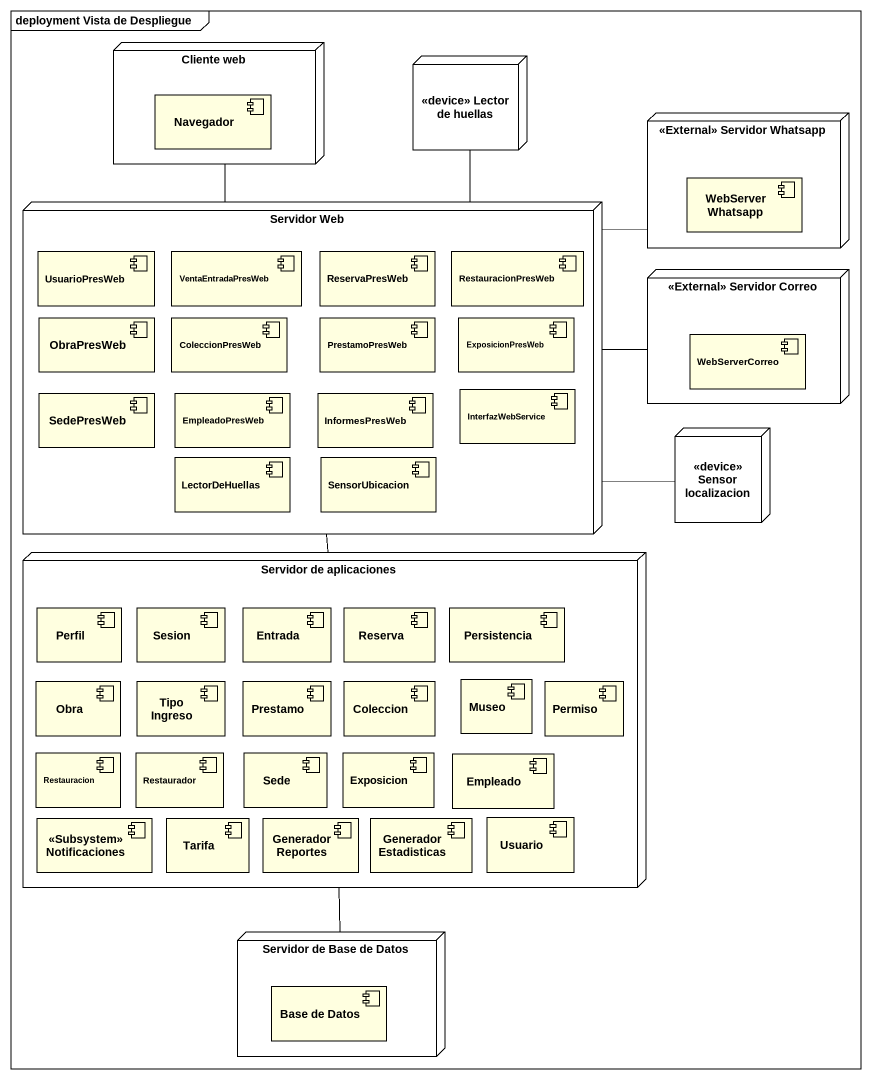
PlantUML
@startuml
mainframe deployment Vista de Despliegue
node "Cliente web" as Cliente_web {
  component Navegador #FFFFE0
}
node "<<device>> Lector de huellas" as device_Lector_de_huellas
node "<<External>> Servidor Whatsapp" as External_Servidor_Whatsapp {
  component WebServerWhatsapp #FFFFE0
}
node "Servidor Web" as Servidor_Web {
  component UsuarioPresWeb #FFFFE0
  component VentaEntradaPresWeb #FFFFE0
  component ReservaPresWeb #FFFFE0
  component RestauracionPresWeb #FFFFE0
  component ObraPresWeb #FFFFE0
  component ColeccionPresWeb #FFFFE0
  component PrestamoPresWeb #FFFFE0
  component ExposicionPresWeb #FFFFE0
  component SedePresWeb #FFFFE0
  component EmpleadoPresWeb #FFFFE0
  component InformesPresWeb #FFFFE0
  component InterfazWebService #FFFFE0
  component LectorDeHuellas #FFFFE0
  component SensorUbicacion #FFFFE0
}
node "<<External>> Servidor Correo" as External_Servidor_Correo {
  component WebServerCorreo #FFFFE0
}
node "<<device>> Sensor localizacion" as device_Sensor_localizacion
node "Servidor de aplicaciones" as Servidor_de_aplicaciones {
  component Perfil #FFFFE0
  component Sesion #FFFFE0
  component Entrada #FFFFE0
  component Reserva #FFFFE0
  component Persistencia #FFFFE0
  component Obra #FFFFE0
  component "Tipo Ingreso" as Tipo_Ingreso #FFFFE0
  component Prestamo #FFFFE0
  component Coleccion #FFFFE0
  component Museo #FFFFE0
  component Permiso #FFFFE0
  component Restauracion #FFFFE0
  component Restaurador #FFFFE0
  component Sede #FFFFE0
  component Exposicion #FFFFE0
  component Empleado #FFFFE0
  component "<<Subsystem>> Notificaciones" as Subsystem_Notificaciones #FFFFE0
  component Tarifa #FFFFE0
  component "Generador Reportes" as Generador_Reportes #FFFFE0
  component "Generador Estadisticas" as Generador_Estadisticas #FFFFE0
  component Usuario #FFFFE0
}
node "Servidor de Base de Datos" as Servidor_de_Base_de_Datos {
  component "Base de Datos" as Base_de_Datos #FFFFE0
}
Servidor_Web -up- Cliente_web
Servidor_Web -up- device_Lector_de_huellas
Servidor_Web -right- External_Servidor_Whatsapp
Servidor_Web -right- External_Servidor_Correo
Servidor_Web -right- device_Sensor_localizacion
Servidor_Web -- Servidor_de_aplicaciones
Servidor_de_aplicaciones -- Servidor_de_Base_de_Datos
@enduml
